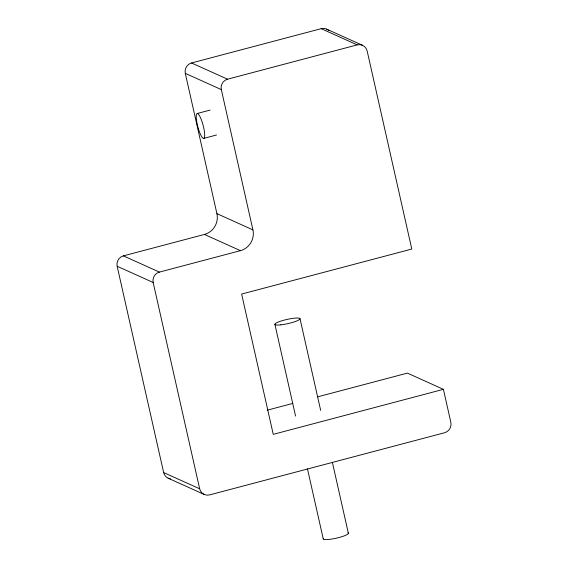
<?xml version="1.0" encoding="UTF-8"?>
<svg xmlns="http://www.w3.org/2000/svg" width="568" height="568" viewBox="0 0 568 568"><rect width="100%" height="100%" fill="white"/><g stroke="black" fill="none" stroke-linecap="round" stroke-linejoin="round"><path stroke-width="0.85" d="M170.499 478.881A8.577 8.257 -65.7 0 1 163.648 472.562L117.157 266.264A8.577 8.257 -65.7 0 1 123.398 255.87L204.423 234.435A17.161 16.515 -65.7 0 0 216.912 213.646L185.296 73.364A8.577 8.257 -65.7 0 1 191.544 62.97L321.183 28.67A8.577 8.257 -65.7 0 1 328.808 30.615M191.544 62.97L227.555 79.193L357.201 44.893A8.577 8.257 -65.7 0 1 367.162 51.006L411.793 249.054L241.634 294.061L273.251 434.35L443.409 389.336L450.843 422.344A8.577 8.257 -65.7 0 1 444.602 432.738L209.62 494.898A8.577 8.257 -65.7 0 1 199.659 488.785L163.648 472.562M197.238 113.493L210.075 110.1M203.663 138.407A12.865 2.748 75.2 0 0 201.221 119.422A12.865 2.748 75.2 0 0 196.464 120.018A12.865 2.748 75.2 0 0 203.663 138.407L216.5 135.006M123.398 255.87L159.416 272.093L240.441 250.658A17.161 16.515 -65.7 0 0 252.923 229.87L221.314 89.588A8.577 8.257 -65.7 0 1 227.555 79.193M267.159 410.202L292.811 403.422M317.611 396.862L407.391 373.112L443.409 389.336M362.718 45.39L326.706 29.167M168.085 478.178L204.104 494.401M321.183 28.67L357.201 44.893M185.296 73.364L221.314 89.588M216.912 213.646L252.923 229.87M204.423 234.435L240.441 250.658M117.157 266.264L153.168 282.488L199.659 488.785M300.003 318.691L320.671 410.394M332.372 462.302L348.354 533.245M274.905 324.371L295.566 416.074M307.458 468.841L323.256 538.918M347.957 532.862A12.865 2.144 -12.7 0 1 336.327 538.166A12.865 2.144 -12.7 0 1 323.426 538.407M153.168 282.488A8.577 8.257 -65.7 0 1 159.416 272.093M280.848 324.846A12.865 2.144 -12.7 0 0 300.01 318.847A12.865 2.144 -12.7 0 0 281.501 320.899A12.865 2.144 -12.7 0 0 280.848 324.846"/></g></svg>
